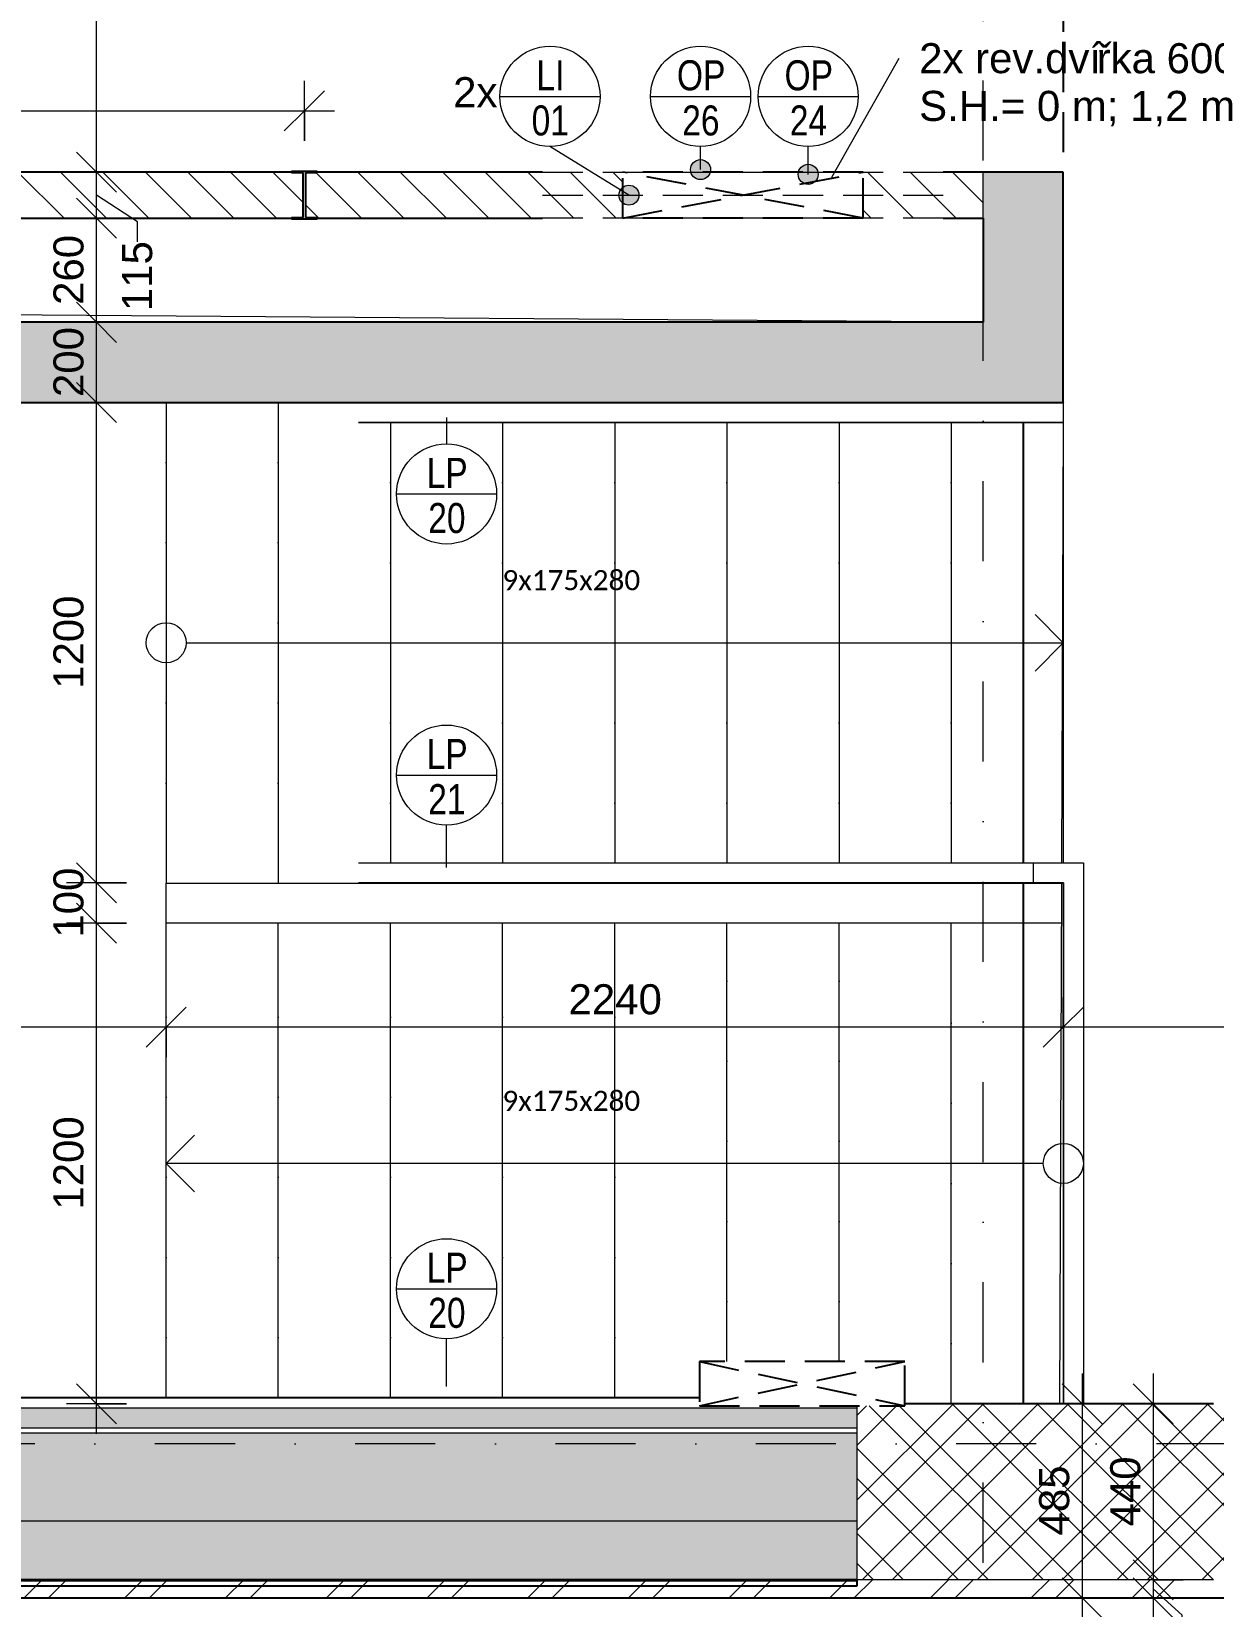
# Model space of a CAD drawing. Header units: millimetres. Extents: x -47276 to -6007, y -7799 to 11180.
# Drawn here: x -39211 to -36260, y -5808 to -1876 of the extents above; entities that cross this region are included whole.
import ezdxf

# ---------------------------------------------------------------- set-up
doc = ezdxf.new("R2010")
doc.units = ezdxf.units.MM
for name, pattern in [('HA_Dash_3mm-S1mm', [150, 100, -50]), ('HA_DashDot_10mm-S3mm', [500, 200, -150, 0, -150]), ('HA_DashDot_4mm-S1mm', [200, 100, -50, 0, -50])]:
    doc.linetypes.add(name, pattern=pattern)
for name, color, linetype, lineweight in [('A-____-____-DIMS', 9, 'Continuous', 5), ('A-____-____-DIMS-50', 9, 'Continuous', 5), ('A-AREA-____-OTLN', 9, 'Continuous', 25), ('A-DETL-____-HDLN', 9, 'HA_Dash_3mm-S1mm', 25), ('A-DETL-GENF-OTLN', 9, 'Continuous', 9), ('A-FLOR-____-OTLN', 9, 'Continuous', 9), ('A-FLOR-HRAL-IDEN', 9, 'Continuous', 9), ('A-FLOR-HRAL-OTLN', 9, 'Continuous', 9), ('A-GENM-____-HDLN', 9, 'HA_Dash_3mm-S1mm', 9), ('A-GENM-____-IDEN', 9, 'Continuous', 9), ('A-GENM-____-MCUT', 9, 'HA_Dash_3mm-S1mm', 25), ('A-GENM-____-OTLN', 9, 'Continuous', 9), ('A-WALL-____-MCUT', 9, 'Continuous', 9), ('A-WALL-____-PATT', 9, 'Continuous', 25), ('G-____-____-TEXT', 9, 'Continuous', 5), ('I-WALL-____-MCUT', 9, 'Continuous', 25), ('S-COLS-____-MCUT', 9, 'Continuous', 25), ('S-COLS-____-OTLN', 9, 'Continuous', 9), ('S-GRID-____-OTLN', 9, 'Continuous', 5), ('S-STRS-____-OTLN', 9, 'Continuous', 9)]:
    doc.layers.add(name, color=color, linetype=linetype, lineweight=lineweight)
doc.styles.add('Arial_1', font='arial.ttf', dxfattribs={"height": 75})
doc.styles.add('Arial_2', font='arial.ttf', dxfattribs={"width": 0.8, "height": 75})
doc.styles.add('Calibri_2', font='calibri.ttf', dxfattribs={"height": 50})
doc.dimstyles.new('Inner_Dimensions', dxfattribs={"dimscale": 304.8, "dimtxt": 76.519455, "dimasz": 0.328084, "dimexe": 0.246063, "dimexo": 0.0625, "dimgap": 0.032808, "dimtad": 1, "dimdec": 0, "dimzin": 0, "dimdsep": 46, "dimtxsty": 'Arial_1', "dimblk1": 'OBLIQUE', "dimblk2": 'OBLIQUE', "dimsah": 1, "dimcen": 0.09, "dimdle": 0.246063, "dimazin": 0, "dimtfac": 1, "dimtdec": 4, "dimtix": 1, "dimtmove": 0, "dimatfit": 3, "dimfxl": 0.246063, "dimfxlon": 1, "dimtvp": 1, "dimtolj": 1, "dimtzin": 0, "dimlwd": 9, "dimlwe": 9, "dimarcsym": 2})
doc.dimstyles.new('Inner_Dimensions_1', dxfattribs={"dimscale": 304.8, "dimtxt": 76.519455, "dimasz": 0.328084, "dimexe": 0.246063, "dimexo": 0.0625, "dimgap": 0.032808, "dimtad": 1, "dimdec": 0, "dimzin": 0, "dimdsep": 46, "dimtxsty": 'Arial_1', "dimblk1": 'OBLIQUE', "dimblk2": 'OBLIQUE', "dimsah": 1, "dimcen": 0.09, "dimdle": 0.246063, "dimazin": 0, "dimtfac": 1, "dimtdec": 4, "dimtix": 1, "dimtmove": 1, "dimatfit": 3, "dimfxl": 0.246063, "dimfxlon": 1, "dimtvp": 1, "dimtolj": 1, "dimtzin": 0, "dimlwd": 9, "dimlwe": 9, "dimarcsym": 2})
doc.dimstyles.new('Inner_Dimensions_2', dxfattribs={"dimscale": 304.8, "dimtxt": 76.519455, "dimasz": 0.328084, "dimexe": 0.246063, "dimexo": 0.0625, "dimgap": 0.032808, "dimtad": 1, "dimdec": 0, "dimzin": 0, "dimdsep": 46, "dimtxsty": 'Arial_1', "dimblk1": 'OBLIQUE', "dimblk2": 'OBLIQUE', "dimsah": 1, "dimcen": 0.09, "dimdle": 0.246063, "dimazin": 0, "dimtfac": 1, "dimtdec": 4, "dimtix": 1, "dimtmove": 2, "dimatfit": 3, "dimfxl": 0.246063, "dimfxlon": 1, "dimtvp": 1, "dimtolj": 1, "dimtzin": 0, "dimlwd": 9, "dimlwe": 9, "dimarcsym": 2})
pattern_1 = [(0, (0, 0), (58.594, 33.829), [39.062, -78.125]), (120, (0, 0), (-58.593773, 33.829393), [39.062, -78.125]), (60, (0, 0), (0.000227, 67.658393), [0, -78.125, 39.062, 0])]

# ---------------------------------------------------------------- blocks, each defined once
blk = doc.blocks.new('HA_GM_Shaft_Rectangle - Default-1963441-DPS_3NP-C')
at = {"layer": 'A-DETL-GENF-OTLN'}
for p, q in [((0, -3383.6), (26, -26)), ((26, -26), (259.6, 0))]:
    blk.add_line(p, q, dxfattribs=at)
blk = doc.blocks.new('Top Rail Type - Top Rail_Internal_-1443993-DPS_3NP-C')
at = {"layer": 'A-FLOR-HRAL-OTLN'}
for p, q in [((-38394.9, -3951.4), (-36709.5, -3951.4)), ((-36709.5, -4001.4), (-36709.5, -3951.4)), ((-36709.5, -3951.4), (-36584.5, -3951.4)), ((-36584.5, -3951.4), (-36584.5, -4076.4)), ((-36709.5, -4001.4), (-38394.9, -4001.4)), ((-36634.5, -4001.4), (-36709.5, -4001.4)), ((-36634.5, -4076.4), (-36634.5, -4001.4)), ((-36634.5, -5301.8), (-36634.5, -4076.4)), ((-36584.5, -4076.4), (-36584.5, -5301.8))]:
    blk.add_line(p, q, dxfattribs=at)
blk = doc.blocks.new('Top Rail Type - Top Rail_Internal_-V3-DPS_3NP-C')
at = {"layer": 'A-FLOR-HRAL-OTLN'}
for p, q in [((-38394.9, -3951.4), (-36709.5, -3951.4)), ((-36709.5, -3951.4), (-36584.5, -3951.4)), ((-36584.5, -3951.4), (-36584.5, -5301.8)), ((-38394.9, -4001.4), (-36709.5, -4001.4)), ((-36709.5, -4001.4), (-36634.5, -4001.4)), ((-36634.5, -4001.4), (-36634.5, -5301.8))]:
    blk.add_line(p, q, dxfattribs=at)
blk = doc.blocks.new('HA_sCO_I_Parallel - IPE 120-1841636-DPS_3NP-C')
at = {"layer": 'S-COLS-____-MCUT'}
for p, q in [((-32, 60), (32, 60)), ((-32, 55.6), (-32, 60)), ((-3.15, 55.6), (-32, 55.6)), ((-3.15, -55.6), (-3.15, 55.6)), ((3.15, 55.6), (3.15, -55.6)), ((32, 55.6), (3.15, 55.6)), ((32, 60), (32, 55.6)), ((-32, -55.6), (-3.15, -55.6)), ((-32, -60), (-32, -55.6)), ((32, -60), (-32, -60)), ((3.15, -55.6), (32, -55.6)), ((32, -55.6), (32, -60))]:
    blk.add_line(p, q, dxfattribs=at)
blk = doc.blocks.new('Top Rail Type - Top Rail_Internal_-1841589-DPS_3NP-C')
at = {"layer": 'A-FLOR-HRAL-OTLN'}
for p, q in [((-36634.9, -2801.8), (-36634.9, -2851.8)), ((-36634.9, -2851.8), (-38394.9, -2851.8))]:
    blk.add_line(p, q, dxfattribs=at)
blk = doc.blocks.new('Top Rail Type - Top Rail_Internal_-V8-DPS_3NP-C')
at = {"layer": 'A-FLOR-HRAL-OTLN'}
for p in [(-36634.9, -2801.8), (-38394.9, -2851.8)]:
    blk.add_line(p, (-36634.9, -2851.8), dxfattribs=at)
blk = doc.blocks.new('TB_Porotherm KP11_5_1000mm - TB_Porotherm KP11_5_1000mm-1863649-DPS_3NP-C')
at = {"layer": 'A-GENM-____-HDLN'}
for p, q in [((-500, 57.5), (500, 57.5)), ((-500, 0), (500, 0)), ((500, -57.5), (-500, -57.5))]:
    blk.add_line(p, q, dxfattribs=at)
blk = doc.blocks.new('HA_GM_Opening_Rectangle_WallBased - Default-2005585-DPS_3NP-C')
at = {"layer": 'A-GENM-____-MCUT'}
for p, q in [((425, 57.5), (-175, -57.5)), ((-175, 57.5), (425, -57.5)), ((-175, 57.5), (-175, -57.5)), ((-175, 57.5), (425, 57.5)), ((425, 57.5), (425, -57.5)), ((-175, -57.5), (425, -57.5))]:
    blk.add_line(p, q, dxfattribs=at)
blk = doc.blocks.new('HA_GM_Opening_Circle_WallBased - Default-2049040-DPS_3NP-C')
at = {"layer": 'A-GENM-____-MCUT'}
for p, q in [((180, 471.9), (70, 471.9)), ((70, 471.9), (70, -41.2)), ((180, 471.9), (70, -41.2)), ((70, 471.9), (180, -41.2)), ((180, -41.2), (180, 471.9)), ((70, -41.2), (180, -41.2))]:
    blk.add_line(p, q, dxfattribs=at)
blk = doc.blocks.new('HA_SYMB_Staircase_Arrow - Default-1646337-DPS_3NP-C')
at = {"layer": 'A-DETL-GENF-OTLN'}
for p, q in [((2240, 0), (2169.3, 70.7)), ((2240, 0), (2169.3, -70.7)), ((50, 0), (2240, 0))]:
    blk.add_line(p, q, dxfattribs=at)
blk.add_circle((0, 0), 50, dxfattribs=at)
blk = doc.blocks.new('DIMBLOCK51-DPS_3NP-C')
at = {"layer": 'A-____-____-DIMS-50', "lineweight": 9}
for p, q in [((-36634.9, -4286.9), (-36634.9, -4436.9)), ((-36634.9, -4361.9), (-36634.9, -4286.9)), ((-36634.9, -4361.9), (-36584.9, -4311.9)), ((-34834.9, -4436.9), (-34834.9, -4286.9)), ((-34834.9, -4361.9), (-34784.9, -4311.9)), ((-36634.9, -4361.9), (-36684.9, -4411.9)), ((-34834.9, -4361.9), (-36634.9, -4361.9)), ((-34834.9, -4361.9), (-34884.9, -4411.9)), ((-34834.9, -4361.9), (-34834.9, -4436.9))]:
    blk.add_line(p, q, dxfattribs=at)
at = {"layer": 'A-____-____-DIMS-50', "color": 0, "lineweight": 9, "insert": (-35850.3, -4254.5), "char_height": 75, "width": 276.883, "attachment_point": 1, "line_spacing_factor": 0.941778, "style": 'Arial_1'}
blk.add_mtext('1800', dxfattribs=at)
blk = doc.blocks.new('_Oblique')
at = {"color": 0, "linetype": 'ByBlock', "lineweight": -2}
blk.add_line((-0.5, -0.5), (0.5, 0.5), dxfattribs=at)
blk = doc.blocks.new('DIMBLOCK52-DPS_3NP-C')
at = {"layer": 'A-____-____-DIMS-50', "lineweight": 9}
for p, q in [((-38874.9, -4436.9), (-38874.9, -4286.9)), ((-38874.9, -4361.9), (-38824.9, -4311.9)), ((-36634.9, -4286.9), (-36634.9, -4436.9)), ((-36634.9, -4361.9), (-36634.9, -4286.9)), ((-36634.9, -4361.9), (-36584.9, -4311.9)), ((-38874.9, -4361.9), (-38924.9, -4411.9)), ((-36634.9, -4361.9), (-38874.9, -4361.9)), ((-38874.9, -4361.9), (-38874.9, -4436.9)), ((-36634.9, -4361.9), (-36684.9, -4411.9))]:
    blk.add_line(p, q, dxfattribs=at)
at = {"layer": 'A-____-____-DIMS-50', "color": 0, "lineweight": 9, "insert": (-37870.3, -4254.5), "char_height": 75, "width": 276.883, "attachment_point": 1, "line_spacing_factor": 0.941778, "style": 'Arial_1'}
blk.add_mtext('2240', dxfattribs=at)
blk = doc.blocks.new('DIMBLOCK53-DPS_3NP-C')
at = {"layer": 'A-____-____-DIMS-50', "lineweight": 9}
for p, q in [((-40574.9, -4436.9), (-40574.9, -4286.9)), ((-40574.9, -4361.9), (-40524.9, -4311.9)), ((-38874.9, -4436.9), (-38874.9, -4286.9)), ((-38874.9, -4361.9), (-38824.9, -4311.9)), ((-40574.9, -4361.9), (-40624.9, -4411.9)), ((-38874.9, -4361.9), (-40574.9, -4361.9)), ((-40574.9, -4361.9), (-40574.9, -4436.9)), ((-38874.9, -4361.9), (-38924.9, -4411.9)), ((-38874.9, -4361.9), (-38874.9, -4436.9))]:
    blk.add_line(p, q, dxfattribs=at)
at = {"layer": 'A-____-____-DIMS-50', "color": 0, "lineweight": 9, "insert": (-39840.3, -4254.5), "char_height": 75, "width": 276.883, "attachment_point": 1, "line_spacing_factor": 0.941778, "style": 'Arial_1'}
blk.add_mtext('1700', dxfattribs=at)
blk = doc.blocks.new('DIMBLOCK86-DPS_3NP-C')
at = {"layer": 'A-____-____-DIMS-50', "lineweight": 9}
for p, q in [((-39049.1, -4101.8), (-39099.1, -4051.8)), ((-38974.1, -4101.8), (-39124.1, -4101.8)), ((-39049.1, -5376.8), (-39049.1, -4101.8)), ((-39049.1, -4101.8), (-38999.1, -4151.8)), ((-39049.1, -4101.8), (-38974.1, -4101.8)), ((-39049.1, -5301.8), (-39099.1, -5251.8)), ((-38974.1, -5301.8), (-39124.1, -5301.8)), ((-39049.1, -5301.8), (-38999.1, -5351.8)), ((-39049.1, -5301.8), (-38974.1, -5301.8))]:
    blk.add_line(p, q, dxfattribs=at)
at = {"layer": 'A-____-____-DIMS-50', "color": 0, "lineweight": 9, "insert": (-39156.4, -4817.2), "char_height": 75, "width": 276.883, "attachment_point": 1, "rotation": 90, "line_spacing_factor": 0.941778, "style": 'Arial_1'}
blk.add_mtext('1200', dxfattribs=at)
blk = doc.blocks.new('DIMBLOCK87-DPS_3NP-C')
at = {"layer": 'A-____-____-DIMS-50', "lineweight": 9}
for p, q in [((-39049.1, -4001.4), (-39099.1, -3951.4)), ((-38974.1, -4001.4), (-39124.1, -4001.4)), ((-39049.1, -4101.8), (-39049.1, -4001.4)), ((-39049.1, -4001.4), (-38999.1, -4051.4)), ((-39049.1, -4001.4), (-38974.1, -4001.4)), ((-39049.1, -4101.8), (-39099.1, -4051.8)), ((-38974.1, -4101.8), (-39124.1, -4101.8)), ((-39049.1, -4101.8), (-38999.1, -4151.8)), ((-39049.1, -4101.8), (-38974.1, -4101.8))]:
    blk.add_line(p, q, dxfattribs=at)
at = {"layer": 'A-____-____-DIMS-50', "color": 0, "lineweight": 9, "insert": (-39156.4, -4138.1), "char_height": 75, "width": 207.662, "attachment_point": 1, "rotation": 90, "line_spacing_factor": 0.941778, "style": 'Arial_1'}
blk.add_mtext('100', dxfattribs=at)
blk = doc.blocks.new('DIMBLOCK88-DPS_3NP-C')
at = {"layer": 'A-____-____-DIMS-50', "lineweight": 9}
for p, q in [((-39049.1, -2801.8), (-39099.1, -2751.8)), ((-39124.1, -2801.8), (-38974.1, -2801.8)), ((-39049.1, -2801.8), (-39124.1, -2801.8)), ((-39049.1, -4001.4), (-39049.1, -2801.8)), ((-39049.1, -2801.8), (-38999.1, -2851.8)), ((-39049.1, -4001.4), (-39099.1, -3951.4)), ((-38974.1, -4001.4), (-39124.1, -4001.4)), ((-39049.1, -4001.4), (-38999.1, -4051.4)), ((-39049.1, -4001.4), (-38974.1, -4001.4))]:
    blk.add_line(p, q, dxfattribs=at)
at = {"layer": 'A-____-____-DIMS-50', "color": 0, "lineweight": 9, "insert": (-39156.4, -3517), "char_height": 75, "width": 276.883, "attachment_point": 1, "rotation": 90, "line_spacing_factor": 0.941778, "style": 'Arial_1'}
blk.add_mtext('1200', dxfattribs=at)
blk = doc.blocks.new('DIMBLOCK89-DPS_3NP-C')
at = {"layer": 'A-____-____-DIMS-50', "lineweight": 9}
for p, q in [((-39049.1, -2601.8), (-39099.1, -2551.8)), ((-39124.1, -2601.8), (-38974.1, -2601.8)), ((-39049.1, -2601.8), (-39124.1, -2601.8)), ((-39049.1, -2801.8), (-39049.1, -2601.8)), ((-39049.1, -2601.8), (-38999.1, -2651.8)), ((-39049.1, -2801.8), (-39099.1, -2751.8)), ((-39124.1, -2801.8), (-38974.1, -2801.8)), ((-39049.1, -2801.8), (-39124.1, -2801.8)), ((-39049.1, -2801.8), (-38999.1, -2851.8))]:
    blk.add_line(p, q, dxfattribs=at)
at = {"layer": 'A-____-____-DIMS-50', "color": 0, "lineweight": 9, "insert": (-39156.4, -2788.3), "char_height": 75, "width": 207.662, "attachment_point": 1, "rotation": 90, "line_spacing_factor": 0.941778, "style": 'Arial_1'}
blk.add_mtext('200', dxfattribs=at)
blk = doc.blocks.new('DIMBLOCK90-DPS_3NP-C')
at = {"layer": 'A-____-____-DIMS-50', "lineweight": 9}
for p, q in [((-39049.1, -2341.8), (-39099.1, -2291.8)), ((-39124.1, -2341.8), (-38974.1, -2341.8)), ((-39049.1, -2341.8), (-39124.1, -2341.8)), ((-39049.1, -2601.8), (-39049.1, -2341.8)), ((-39049.1, -2341.8), (-38999.1, -2391.8)), ((-39049.1, -2601.8), (-39099.1, -2551.8)), ((-39124.1, -2601.8), (-38974.1, -2601.8)), ((-39049.1, -2601.8), (-39124.1, -2601.8)), ((-39049.1, -2601.8), (-38999.1, -2651.8))]:
    blk.add_line(p, q, dxfattribs=at)
at = {"layer": 'A-____-____-DIMS-50', "color": 0, "lineweight": 9, "insert": (-39156.4, -2558.3), "char_height": 75, "width": 207.662, "attachment_point": 1, "rotation": 90, "line_spacing_factor": 0.941778, "style": 'Arial_1'}
blk.add_mtext('260', dxfattribs=at)
blk = doc.blocks.new('DIMBLOCK91-DPS_3NP-C')
at = {"layer": 'A-____-____-DIMS-50', "lineweight": 9}
for p, q in [((-39049.1, -2226.8), (-39099.1, -2176.8)), ((-39124.1, -2226.8), (-38974.1, -2226.8)), ((-39049.1, -2226.8), (-39124.1, -2226.8)), ((-39049.1, -2341.8), (-39049.1, -2226.8)), ((-39049.1, -2226.8), (-38999.1, -2276.8)), ((-39049.1, -2341.8), (-39099.1, -2291.8)), ((-38946.4, -2350.9), (-39049.1, -2284.3)), ((-39124.1, -2341.8), (-38974.1, -2341.8)), ((-39049.1, -2341.8), (-39124.1, -2341.8)), ((-39049.1, -2341.8), (-38999.1, -2391.8)), ((-38946.4, -2400.9), (-38946.4, -2350.9))]:
    blk.add_line(p, q, dxfattribs=at)
at = {"layer": 'A-____-____-DIMS-50', "color": 0, "lineweight": 9, "insert": (-38984.9, -2573.9), "char_height": 75, "width": 207.662, "attachment_point": 1, "rotation": 90, "line_spacing_factor": 0.941778, "style": 'Arial_1'}
blk.add_mtext('115', dxfattribs=at)
blk = doc.blocks.new('DIMBLOCK92-DPS_3NP-C')
at = {"layer": 'A-____-____-DIMS-50', "lineweight": 9}
for p, q in [((-39049.1, -726.8), (-39099.1, -676.8)), ((-39124.1, -726.8), (-38974.1, -726.8)), ((-39049.1, -726.8), (-39124.1, -726.8)), ((-39049.1, -2226.8), (-39049.1, -726.8)), ((-39049.1, -726.8), (-38999.1, -776.8)), ((-39049.1, -2226.8), (-39099.1, -2176.8)), ((-39124.1, -2226.8), (-38974.1, -2226.8)), ((-39049.1, -2226.8), (-39124.1, -2226.8)), ((-39049.1, -2226.8), (-38999.1, -2276.8))]:
    blk.add_line(p, q, dxfattribs=at)
at = {"layer": 'A-____-____-DIMS-50', "color": 0, "lineweight": 9, "insert": (-39156.4, -1457.8), "char_height": 75, "width": 276.883, "attachment_point": 1, "rotation": 90, "line_spacing_factor": 0.941778, "style": 'Arial_1'}
blk.add_mtext('1500', dxfattribs=at)
blk = doc.blocks.new('DIMBLOCK179-DPS_3NP-C')
at = {"layer": 'A-____-____-DIMS-50', "lineweight": 9}
for p, q in [((-40224.9, -1998.6), (-40224.9, -2148.6)), ((-40224.9, -2073.6), (-40224.9, -1998.6)), ((-38529.9, -2148.6), (-38529.9, -1998.6)), ((-40224.9, -2073.6), (-40174.9, -2023.6)), ((-38529.9, -2073.6), (-38479.9, -2023.6)), ((-40299.9, -2073.6), (-38454.9, -2073.6)), ((-40224.9, -2073.6), (-40274.9, -2123.6)), ((-38529.9, -2073.6), (-38579.9, -2123.6)), ((-38529.9, -2073.6), (-38529.9, -2148.6))]:
    blk.add_line(p, q, dxfattribs=at)
at = {"layer": 'A-____-____-DIMS-50', "color": 0, "lineweight": 9, "insert": (-39582, -1966.2), "char_height": 75, "width": 276.883, "attachment_point": 1, "line_spacing_factor": 0.941778, "style": 'Arial_1'}
blk.add_mtext('1695', dxfattribs=at)
blk = doc.blocks.new('DIMBLOCK228-DPS_3NP-C')
at = {"layer": 'A-____-____-DIMS-50', "lineweight": 9}
for p, q in [((-36587.9, -5226.8), (-36587.9, -5861.8)), ((-36587.9, -5301.8), (-36637.9, -5251.8)), ((-36512.9, -5301.8), (-36662.9, -5301.8)), ((-36587.9, -5301.8), (-36537.9, -5351.8)), ((-36587.9, -5301.8), (-36512.9, -5301.8)), ((-36587.9, -5786.8), (-36637.9, -5736.8)), ((-36512.9, -5786.8), (-36662.9, -5786.8)), ((-36587.9, -5786.8), (-36537.9, -5836.8)), ((-36587.9, -5786.8), (-36512.9, -5786.8))]:
    blk.add_line(p, q, dxfattribs=at)
at = {"layer": 'A-____-____-DIMS-50', "color": 0, "lineweight": 9, "insert": (-36695.3, -5630.8), "char_height": 75, "width": 207.662, "attachment_point": 1, "rotation": 90, "line_spacing_factor": 0.941778, "style": 'Arial_1'}
blk.add_mtext('485', dxfattribs=at)
blk = doc.blocks.new('DIMBLOCK229-DPS_3NP-C')
at = {"layer": 'A-____-____-DIMS-50', "lineweight": 9}
for p, q in [((-36410.5, -5226.8), (-36410.5, -5741.8)), ((-36410.5, -5301.8), (-36460.5, -5251.8)), ((-36335.5, -5301.8), (-36485.5, -5301.8)), ((-36410.5, -5301.8), (-36360.5, -5351.8)), ((-36410.5, -5301.8), (-36335.5, -5301.8)), ((-36410.5, -5741.8), (-36460.5, -5691.8)), ((-36335.5, -5741.8), (-36485.5, -5741.8)), ((-36410.5, -5741.8), (-36360.5, -5791.8)), ((-36410.5, -5741.8), (-36335.5, -5741.8))]:
    blk.add_line(p, q, dxfattribs=at)
at = {"layer": 'A-____-____-DIMS-50', "color": 0, "lineweight": 9, "insert": (-36517.9, -5608.3), "char_height": 75, "width": 207.662, "attachment_point": 1, "rotation": 90, "line_spacing_factor": 0.941778, "style": 'Arial_1'}
blk.add_mtext('440', dxfattribs=at)
blk = doc.blocks.new('DIMBLOCK230-DPS_3NP-C')
at = {"layer": 'A-____-____-DIMS-50', "lineweight": 9}
for p, q in [((-36410.5, -5741.8), (-36460.5, -5691.8)), ((-36410.5, -5786.8), (-36460.5, -5736.8)), ((-36335.5, -5741.8), (-36485.5, -5741.8)), ((-36410.5, -5741.8), (-36410.5, -5861.8)), ((-36410.5, -5741.8), (-36360.5, -5791.8)), ((-36410.5, -5741.8), (-36335.5, -5741.8)), ((-36338.5, -5829.8), (-36410.5, -5764.3)), ((-36335.5, -5786.8), (-36485.5, -5786.8)), ((-36410.5, -5786.8), (-36360.5, -5836.8)), ((-36410.5, -5786.8), (-36335.5, -5786.8)), ((-36338.5, -5879.8), (-36338.5, -5829.8))]:
    blk.add_line(p, q, dxfattribs=at)
at = {"layer": 'A-____-____-DIMS-50', "color": 0, "lineweight": 9, "insert": (-36377, -5995.2), "char_height": 75, "width": 138.441, "attachment_point": 1, "rotation": 90, "line_spacing_factor": 0.941778, "style": 'Arial_1'}
blk.add_mtext('45', dxfattribs=at)
blk = doc.blocks.new('HA_TAG_GM_Products - Generic-588599-DPS_3NP-C')
at = {"layer": 'A-GENM-____-IDEN'}
blk.add_line((-2.5, 0), (2.5, 0), dxfattribs=at)
blk.add_circle((0, 0), 2.5, dxfattribs=at)
blk = doc.blocks.new('HA_TAG_GM_Railings - Generic-2009701-DPS_3NP-C')
at = {"layer": 'A-FLOR-HRAL-IDEN'}
blk.add_line((-2.5, 0), (2.5, 0), dxfattribs=at)
blk.add_circle((0, 0), 2.5, dxfattribs=at)

msp = doc.modelspace()

# ---------------------------------------------------------------- hatches: boundary and pattern name
at = {"layer": 'A-GENM-____-IDEN'}
h = msp.add_hatch(color=256, dxfattribs=at)
edge = h.paths.add_edge_path()
edge.add_arc((-37540.7, -2220.6), 25, 0, 360)
h = msp.add_hatch(color=256, dxfattribs=at)
edge = h.paths.add_edge_path()
edge.add_arc((-37272, -2232.3), 25, 0, 360)
h = msp.add_hatch(color=256, dxfattribs=at)
edge = h.paths.add_edge_path()
edge.add_arc((-37719.4, -2284.3), 25, 0, 360)
at = {"layer": 'A-WALL-____-PATT', "lineweight": 5}
h = msp.add_hatch(dxfattribs=at)
h.set_pattern_fill('FP_4', color=256, style=0, pattern_type=2)
h.set_pattern_definition([(135, (0, 0), (-53.03301, -53.03301), [])])
h.paths.add_polyline_path([(-36834.9, -2341.8), (-36834.9, -2226.8), (-37134.9, -2226.8), (-37134.9, -2341.8), (-37114.5, -2341.8)])
h.paths.add_polyline_path([(-37734.9, -2341.8), (-37734.9, -2226.8), (-38497.9, -2226.8), (-38497.9, -2228.7), (-38526.8, -2228.7), (-38526.8, -2339.9), (-38497.9, -2339.9), (-38497.9, -2341.8)])
h.paths.add_polyline_path([(-38561.9, -2341.8), (-38561.9, -2339.9), (-38533.1, -2339.9), (-38533.1, -2228.7), (-38561.9, -2228.7), (-38561.9, -2226.8), (-40224.9, -2226.8), (-40224.9, -2341.8)])
at = {"layer": 'A-WALL-____-PATT', "lineweight": 9}
for points in [[(-36834.9, -2801.8), (-36634.9, -2801.8), (-36634.9, -2226.8), (-36834.9, -2226.8), (-36834.9, -2601.8)], [(-36834.9, -2801.8), (-36834.9, -2601.8), (-40224.9, -2601.8), (-40224.9, -2801.8), (-37114.5, -2801.8)]]:
    msp.add_hatch(color=256, dxfattribs=at).paths.add_polyline_path(points)
at = {"layer": 'A-WALL-____-PATT', "lineweight": 5}
h = msp.add_hatch(dxfattribs=at)
h.set_pattern_fill('FP_3', color=256, style=0, pattern_type=2)
h.set_pattern_definition([(45, (0, 0), (-106.066, 106.066), []), (45, (75, 0), (-106.066, 106.066), []), (315, (0, 0), (106.066, 106.066), []), (315, (75, 0), (106.066, 106.066), [])])
h.paths.add_polyline_path([(-34834.9, -5741.8), (-34834.9, -5301.8), (-35134.9, -5301.8), (-35134.9, -5741.8)])
h.paths.add_polyline_path([(-36134.9, -5741.8), (-36134.9, -5301.8), (-37030.3, -5301.8), (-37030.3, -5306.8), (-37149.9, -5306.8), (-37149.9, -5741.8), (-37114.5, -5741.8)])
h = msp.add_hatch(dxfattribs=at)
h.set_pattern_fill('FP_2', color=256, style=0, pattern_type=2)
h.set_pattern_definition(pattern_1)
h.paths.add_polyline_path([(-37149.9, -5361.8), (-37149.9, -5311.8), (-40574.9, -5311.8), (-40574.9, -5361.8), (-40333.9, -5361.8)])
h.paths.add_polyline_path([(-40824.9, -5361.8), (-40824.9, -5311.8), (-41613.9, -5311.8), (-41613.9, -5361.8), (-41138.8, -5361.8)])
h.paths.add_polyline_path([(-42655.9, -5361.8), (-42655.9, -5311.8), (-44834.9, -5311.8), (-44834.9, -5361.8), (-42748.5, -5361.8)])
h = msp.add_hatch(dxfattribs=at)
h.set_pattern_fill('FP_2', color=256, style=0, pattern_type=2)
h.set_pattern_definition(pattern_1)
h.paths.add_polyline_path([(-37149.9, -5594.3), (-37149.9, -5374.3), (-41613.9, -5374.3), (-41613.9, -5594.3), (-40333.9, -5594.3)])
h.paths.add_polyline_path([(-42655.9, -5594.3), (-42655.9, -5374.3), (-45274.9, -5374.3), (-45274.9, -5594.3), (-42748.5, -5594.3)])
h = msp.add_hatch(dxfattribs=at)
h.set_pattern_fill('FP_2', color=256, style=0, pattern_type=2)
h.set_pattern_definition(pattern_1)
h.paths.add_polyline_path([(-37149.9, -5744.3), (-37149.9, -5594.3), (-41613.9, -5594.3), (-41613.9, -5659.2), (-42655.9, -5659.2), (-42655.9, -5594.3), (-45274.9, -5594.3), (-45274.9, -5744.3), (-40333.9, -5744.3)])
h.paths.add_polyline_path([(-41254.9, -5740.1), (-41254.9, -5640.1), (-41154.9, -5640.1), (-41154.9, -5740.1)])
h.paths.add_polyline_path([(-44834.9, -5740.1), (-44834.9, -5640.1), (-44734.9, -5640.1), (-44734.9, -5740.1)])
h = msp.add_hatch(dxfattribs=at)
h.set_pattern_fill('FP_5', color=256, style=0, pattern_type=2)
h.set_pattern_definition([(45, (0, 0), (-125.7236, 125.7236), []), (45, (0, 190.5), (-125.7236, 125.7236), [])])
h.paths.add_polyline_path([(-22949.9, -5786.8), (-22949.9, -5741.8), (-26665, -5741.8), (-26665, -5786.8), (-24237, -5786.8)])
h.paths.add_polyline_path([(-27858.8, -5786.8), (-27604.9, -5786.8), (-27604.9, -5741.8), (-35134.9, -5741.8), (-35134.9, -5786.8), (-28261.2, -5786.8)])
h.paths.add_polyline_path([(-36134.9, -5786.8), (-36134.9, -5741.8), (-45274.9, -5741.8), (-45274.9, -5786.8), (-37114.5, -5786.8)])

# ---------------------------------------------------------------- linework, layer by layer
at = {"layer": 'A-AREA-____-OTLN'}
for p, q in [((-36734.9, -2851.8), (-36734.9, -3951.4)), ((-36734.9, -4001.4), (-36734.9, -5301.8))]:
    msp.add_line(p, q, dxfattribs=at)
at = {"layer": 'A-DETL-____-HDLN'}
msp.add_line((-36634.9, -726.8), (-36634.9, -2226.8), dxfattribs=at)
at = {"layer": 'A-FLOR-____-OTLN'}
for p, q in [((-36634.8, -2801.8), (-36634.9, -2803.8)), ((-36635, -2851.8), (-36639.2, -3951.4)), ((-36639.4, -4001.4), (-36644.4, -5301.8))]:
    msp.add_line(p, q, dxfattribs=at)
at = {"layer": 'A-FLOR-HRAL-IDEN'}
for p, q in [((-38174.8, -2839.4), (-38174.8, -2905.3)), ((-38174.8, -3962.9), (-38174.8, -3857.3)), ((-38174.8, -5259), (-38174.8, -5139.8))]:
    msp.add_line(p, q, dxfattribs=at)
at = {"layer": 'A-GENM-____-IDEN'}
for p, q in [((-37719.4, -2284.3), (-37916.7, -2162.6)), ((-37540.7, -2220.6), (-37540.7, -2162.6)), ((-37272, -2232.3), (-37272, -2162.6))]:
    msp.add_line(p, q, dxfattribs=at)
for centre in [(-37540.7, -2220.6), (-37272, -2232.3), (-37719.4, -2284.3)]:
    msp.add_circle(centre, 25, dxfattribs=at)
at = {"layer": 'A-WALL-____-MCUT'}
for p, q in [((-36834.9, -2341.8), (-36834.9, -2226.8)), ((-37149.9, -5741.8), (-37149.9, -5306.8)), ((-40574.9, -5311.8), (-37149.9, -5311.8)), ((-41613.9, -5374.3), (-37149.9, -5374.3)), ((-40574.9, -5361.8), (-37149.9, -5361.8)), ((-41613.9, -5594.3), (-37149.9, -5594.3)), ((-45274.9, -5744.3), (-37149.9, -5744.3)), ((-36260, -5741.8), (-37149.9, -5741.8))]:
    msp.add_line(p, q, dxfattribs=at)
at = {"layer": 'A-WALL-____-MCUT', "lineweight": 25}
for p, q in [((-37543.5, -5286.8), (-40574.9, -5286.8)), ((-36260, -5301.8), (-37030.3, -5301.8)), ((-37149.9, -5741.8), (-45274.9, -5741.8)), ((-45274.9, -5756.8), (-37149.9, -5756.8)), ((-37149.9, -5756.8), (-37149.9, -5741.8)), ((-45319.9, -5786.8), (-36134.9, -5786.8))]:
    msp.add_line(p, q, dxfattribs=at)
at = {"layer": 'G-____-____-TEXT', "color": 10, "lineweight": 9}
msp.add_line((-37212.8, -2239.4), (-37044.9, -1942.3), dxfattribs=at)
at = {"layer": 'I-WALL-____-MCUT'}
for p, q in [((-38561.9, -2226.8), (-40224.9, -2226.8)), ((-37935, -2226.8), (-38497.9, -2226.8)), ((-36634.9, -2226.8), (-36934.9, -2226.8)), ((-36634.9, -2801.8), (-36634.9, -2226.8)), ((-40224.9, -2341.8), (-38561.9, -2341.8)), ((-38497.9, -2341.8), (-37935, -2341.8)), ((-36934.9, -2341.8), (-36834.9, -2341.8)), ((-36834.9, -2341.8), (-36834.9, -2601.8)), ((-36834.9, -2601.8), (-40224.9, -2601.8)), ((-40574.9, -2801.8), (-36634.9, -2801.8))]:
    msp.add_line(p, q, dxfattribs=at)
at = {"layer": 'S-GRID-____-OTLN', "linetype": 'HA_DashDot_10mm-S3mm', "lineweight": 9}
for p, q in [((-36834.9, -6198.9), (-36834.9, 9580.2)), ((-22199.7, -5401.8), (-45676.5, -5401.8))]:
    msp.add_line(p, q, dxfattribs=at)
at = {"layer": 'S-STRS-____-OTLN'}
for p, q in [((-38874.9, -2801.8), (-38874.9, -4001.8)), ((-38594.9, -2801.8), (-38594.9, -4001.8)), ((-38314.9, -2851.8), (-38314.9, -3951.4)), ((-38034.9, -2851.8), (-38034.9, -3951.4)), ((-37754.9, -2851.8), (-37754.9, -3951.4)), ((-37474.9, -2851.8), (-37474.9, -3951.4)), ((-37194.9, -2851.8), (-37194.9, -3951.4)), ((-36914.9, -2851.8), (-36914.9, -3951.4)), ((-36634.9, -2851.8), (-36634.9, -3951.4)), ((-38874.9, -4101.8), (-38874.9, -4001.8)), ((-38874.9, -4001.8), (-38594.9, -4001.8)), ((-38594.9, -4001.8), (-38314.9, -4001.8)), ((-38314.9, -4001.8), (-38034.9, -4001.8)), ((-38034.9, -4001.8), (-37754.9, -4001.8)), ((-37754.9, -4001.8), (-37474.9, -4001.8)), ((-37474.9, -4001.8), (-37194.9, -4001.8)), ((-37194.9, -4001.8), (-36914.9, -4001.8)), ((-36914.9, -4001.8), (-36639.4, -4001.8)), ((-38874.9, -5286.8), (-38874.9, -4101.8)), ((-38594.9, -4101.8), (-38874.9, -4101.8)), ((-38314.9, -4101.8), (-38594.9, -4101.8)), ((-38594.9, -5286.8), (-38594.9, -4101.8)), ((-38034.9, -4101.8), (-38314.9, -4101.8)), ((-38314.9, -5286.8), (-38314.9, -4101.8)), ((-37754.9, -4101.8), (-38034.9, -4101.8)), ((-38034.9, -5286.8), (-38034.9, -4101.8)), ((-37474.9, -4101.8), (-37754.9, -4101.8)), ((-37754.9, -5286.8), (-37754.9, -4101.8)), ((-37194.9, -4101.8), (-37474.9, -4101.8)), ((-37474.9, -5196.8), (-37474.9, -4101.8)), ((-36914.9, -4101.8), (-37194.9, -4101.8)), ((-37194.9, -5196.8), (-37194.9, -4101.8)), ((-36639.8, -4101.8), (-36914.9, -4101.8)), ((-36914.9, -5301.8), (-36914.9, -4101.8))]:
    msp.add_line(p, q, dxfattribs=at)
at = {"layer": 'S-STRS-____-OTLN', "linetype": 'HA_DashDot_4mm-S1mm'}
for p, q in [((-38874.9, -2801.8), (-38874.9, -4001.8)), ((-38594.9, -2801.8), (-38594.9, -4001.8)), ((-38314.9, -2851.8), (-38314.9, -3951.4)), ((-38034.9, -2851.8), (-38034.9, -3951.4)), ((-37754.9, -2851.8), (-37754.9, -3951.4)), ((-37474.9, -2851.8), (-37474.9, -3951.4)), ((-37194.9, -2851.8), (-37194.9, -3951.4)), ((-36914.9, -2851.8), (-36914.9, -3951.4)), ((-38874.9, -5286.8), (-38874.9, -4101.8)), ((-38594.9, -5286.8), (-38594.9, -4101.8)), ((-38314.9, -5286.8), (-38314.9, -4101.8)), ((-38034.9, -5286.8), (-38034.9, -4101.8)), ((-37754.9, -5286.8), (-37754.9, -4101.8)), ((-37474.9, -5196.8), (-37474.9, -4101.8)), ((-37194.9, -5196.8), (-37194.9, -4101.8)), ((-36914.9, -5301.8), (-36914.9, -4101.8))]:
    msp.add_line(p, q, dxfattribs=at)

# ---------------------------------------------------------------- block references
at = {"layer": 'A-DETL-GENF-OTLN'}
msp.add_blockref('HA_SYMB_Staircase_Arrow - Default-1646337-DPS_3NP-C', (-38874.9, -3401.8), dxfattribs=at)
at = {"layer": 'A-DETL-GENF-OTLN', "rotation": 180}
msp.add_blockref('HA_SYMB_Staircase_Arrow - Default-1646337-DPS_3NP-C', (-36634.9, -4701.8), dxfattribs=at)
at = {"layer": 'A-FLOR-HRAL-IDEN', "xscale": 49.99999999999998, "yscale": 49.99999999999998, "zscale": 49.99999999999998}
for p in [(-38174.8, -3030.3), (-38174.8, -3732.3), (-38174.8, -5014.8)]:
    msp.add_blockref('HA_TAG_GM_Railings - Generic-2009701-DPS_3NP-C', p, dxfattribs=at)
at = {"layer": 'A-FLOR-HRAL-OTLN'}
for name in ['Top Rail Type - Top Rail_Internal_-1841589-DPS_3NP-C', 'Top Rail Type - Top Rail_Internal_-V8-DPS_3NP-C', 'Top Rail Type - Top Rail_Internal_-1443993-DPS_3NP-C', 'Top Rail Type - Top Rail_Internal_-V3-DPS_3NP-C']:
    msp.add_blockref(name, (0, 0), dxfattribs=at)
at = {"layer": 'A-GENM-____-IDEN', "xscale": 49.99999999999998, "yscale": 49.99999999999998, "zscale": 49.99999999999998}
for p in [(-37916.7, -2037.6), (-37540.7, -2037.6), (-37272, -2037.6)]:
    msp.add_blockref('HA_TAG_GM_Products - Generic-588599-DPS_3NP-C', p, dxfattribs=at)
at = {"layer": 'A-GENM-____-OTLN'}
msp.add_blockref('TB_Porotherm KP11_5_1000mm - TB_Porotherm KP11_5_1000mm-1863649-DPS_3NP-C', (-37434.9, -2284.3), dxfattribs=at)
at = {"layer": 'A-GENM-____-OTLN', "rotation": 180}
msp.add_blockref('HA_GM_Opening_Rectangle_WallBased - Default-2005585-DPS_3NP-C', (-37309.9, -2284.3), dxfattribs=at)
at = {"layer": 'A-GENM-____-OTLN', "lineweight": 5, "rotation": 89.9999999999996}
msp.add_blockref('HA_GM_Shaft_Rectangle - Default-1963441-DPS_3NP-C', (-40224.9, -2601.8), dxfattribs=at)
at = {"layer": 'A-GENM-____-OTLN', "linetype": 'HA_Dash_3mm-S1mm', "lineweight": 25, "rotation": 90}
msp.add_blockref('HA_GM_Opening_Circle_WallBased - Default-2049040-DPS_3NP-C', (-37071.6, -5376.8), dxfattribs=at)
at = {"layer": 'S-COLS-____-OTLN', "rotation": 180}
msp.add_blockref('HA_sCO_I_Parallel - IPE 120-1841636-DPS_3NP-C', (-38529.9, -2284.3), dxfattribs=at)

# ---------------------------------------------------------------- texts
at = {"layer": 'A-FLOR-HRAL-IDEN', "lineweight": 5, "char_height": 75, "attachment_point": 1, "style": 'Arial_2'}
for s, insert, width in [('LP', (-38224.6, -2940.2), 125.063), ('20', (-38220.6, -3052.9), 115.443), ('LP', (-38224.6, -3642.2), 125.063), ('21', (-38220.6, -3754.9), 115.443), ('LP', (-38224.6, -4924.7), 125.063), ('20', (-38220.6, -5037.4), 115.443)]:
    msp.add_mtext(s, dxfattribs=dict(at, insert=insert, width=width))
at = {"layer": 'A-GENM-____-IDEN', "lineweight": 5, "char_height": 75, "attachment_point": 1, "style": 'Arial_2'}
for s, insert, width in [('LI', (-37950.5, -1947.5), 86.582), ('OP', (-37599.7, -1947.5), 147.51), ('OP', (-37331, -1947.5), 147.51), ('01', (-37962.5, -2060.2), 115.443), ('26', (-37586.5, -2060.2), 115.443), ('24', (-37317.8, -2060.2), 115.443)]:
    msp.add_mtext(s, dxfattribs=dict(at, insert=insert, width=width))
at = {"layer": 'G-____-____-TEXT', "color": 7, "lineweight": 9, "attachment_point": 1}
for s, insert, char_height, width, style in [('2x rev.dví', (-36994.9, -1904.8), 75, 537.131, 'Arial_1'), ('řka 600x900mm', (-36551.7, -1904.8), 75, 917.932, 'Arial_1'), ('2x', (-38158.4, -1989.7), 75, 128.27, 'Arial_1'), ('S.H.= 0 m; 1,2 m', (-36994.9, -2023.9), 75, 974.05, 'Arial_1'), ('9x175x280', (-38035.4, -3220.6), 50, 416.877, 'Calibri_2'), ('9x175x280', (-38035.4, -4520.6), 50, 416.877, 'Calibri_2')]:
    msp.add_mtext(s, dxfattribs=dict(at, insert=insert, char_height=char_height, width=width, style=style))

# ---------------------------------------------------------------- dimensions: what is measured, and where the dimension line sits
at = {"layer": 'A-____-____-DIMS', "lineweight": 9}
for base, p1, p2, dimstyle, override, picture, middle in [((-39049.1, -726.8), (-39124.1, -2226.8), (-39124.1, -726.8), 'Inner_Dimensions_2', {"dimpost": '<>', "dimfxl": 1500}, 'DIMBLOCK92-DPS_3NP-C', (-39106.4, -1319.4)), ((-39049.1, -2226.8), (-39124.1, -2341.8), (-39124.1, -2226.8), 'Inner_Dimensions_1', {"dimpost": '<>', "dimfxl": 115}, 'DIMBLOCK91-DPS_3NP-C', (-38934.9, -2470.1)), ((-36410.5, -5786.8), (-36335.5, -5741.8), (-36335.5, -5786.8), 'Inner_Dimensions_1', {"dimpost": '<>', "dimfxl": 45}, 'DIMBLOCK230-DPS_3NP-C', (-36327, -5926))]:
    dim = msp.add_linear_dim(base=base, p1=p1, p2=p2, angle=90, dimstyle=dimstyle, override=override, dxfattribs=at)
    dim.commit()
    dim.dimension.update_dxf_attribs({"geometry": picture, "text_midpoint": middle, "dimtype": 160, "text_rotation": 90})
dim = msp.add_linear_dim(base=(-38529.9, -2073.6), p1=(-40224.9, -1998.6), p2=(-38529.9, -2148.6), dimstyle='Inner_Dimensions_2', override={"dimpost": '<>', "dimfxl": 1701.624224}, dxfattribs=at)
dim.commit()
dim.dimension.update_dxf_attribs({"geometry": 'DIMBLOCK179-DPS_3NP-C', "text_midpoint": (-39443.5, -2016.2), "dimtype": 160})
for base, p1, p2, override, picture, middle in [((-39049.1, -2341.8), (-39124.1, -2601.8), (-39124.1, -2341.8), {"dimpost": '<>', "dimfxl": 260}, 'DIMBLOCK90-DPS_3NP-C', (-39097.4, -2471.8)), ((-39049.1, -2601.8), (-39124.1, -2801.8), (-39124.1, -2601.8), {"dimpost": '<>', "dimfxl": 200}, 'DIMBLOCK89-DPS_3NP-C', (-39097.4, -2701.8)), ((-39049.1, -2801.8), (-38974.1, -4001.4), (-39124.1, -2801.8), {"dimpost": '<>', "dimfxl": 1208.941752}, 'DIMBLOCK88-DPS_3NP-C', (-39097.4, -3401.6)), ((-39049.1, -4001.4), (-38974.1, -4101.8), (-38974.1, -4001.4), {"dimpost": '<>', "dimfxl": 100.4}, 'DIMBLOCK87-DPS_3NP-C', (-39097.4, -4051.6)), ((-39049.1, -4101.8), (-38974.1, -5301.8), (-38974.1, -4101.8), {"dimpost": '<>', "dimfxl": 1200}, 'DIMBLOCK86-DPS_3NP-C', (-39097.4, -4701.8)), ((-36587.9, -5786.8), (-36512.9, -5301.8), (-36512.9, -5786.8), {"dimpost": '<>', "dimfxl": 485}, 'DIMBLOCK228-DPS_3NP-C', (-36636.2, -5544.3)), ((-36410.5, -5741.8), (-36335.5, -5301.8), (-36335.5, -5741.8), {"dimpost": '<>', "dimfxl": 440}, 'DIMBLOCK229-DPS_3NP-C', (-36458.8, -5521.8))]:
    dim = msp.add_linear_dim(base=base, p1=p1, p2=p2, angle=90, dimstyle='Inner_Dimensions', override=override, dxfattribs=at)
    dim.commit()
    dim.dimension.update_dxf_attribs({"geometry": picture, "text_midpoint": middle})
for base, p1, p2, override, picture, middle in [((-40574.9, -4361.9), (-38874.9, -4436.9), (-40574.9, -4436.9), {"dimpost": '<>', "dimfxl": 1700}, 'DIMBLOCK53-DPS_3NP-C', (-39724.9, -4313.6)), ((-38874.9, -4361.9), (-36634.9, -4286.9), (-38874.9, -4436.9), {"dimpost": '<>', "dimfxl": 2245.016704}, 'DIMBLOCK52-DPS_3NP-C', (-37754.9, -4313.6)), ((-36634.9, -4361.9), (-34834.9, -4436.9), (-36634.9, -4286.9), {"dimpost": '<>', "dimfxl": 1806.239187}, 'DIMBLOCK51-DPS_3NP-C', (-35734.9, -4313.6))]:
    dim = msp.add_linear_dim(base=base, p1=p1, p2=p2, dimstyle='Inner_Dimensions', override=override, dxfattribs=at)
    dim.commit()
    dim.dimension.update_dxf_attribs({"geometry": picture, "text_midpoint": middle})

doc.saveas('drawing.dxf')
